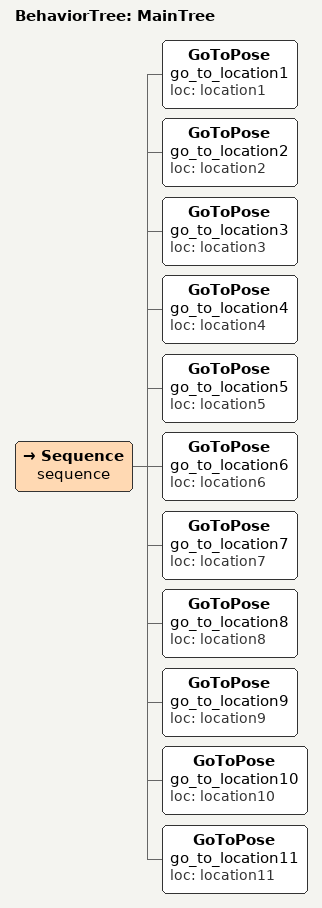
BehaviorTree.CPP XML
<?xml version="1.0"?>
<root main_tree_to_execute = "MainTree">
    <BehaviorTree ID="MainTree">
        <Sequence name="sequence">
            <GoToPose name="go_to_location1" loc="location1"/>
            <GoToPose name="go_to_location2" loc="location2"/>
            <GoToPose name="go_to_location3" loc="location3"/>
            <GoToPose name="go_to_location4" loc="location4"/>
            <GoToPose name="go_to_location5" loc="location5"/>
            <GoToPose name="go_to_location6" loc="location6"/>
            <GoToPose name="go_to_location7" loc="location7"/>
            <GoToPose name="go_to_location8" loc="location8"/>
            <GoToPose name="go_to_location9" loc="location9"/>
            <GoToPose name="go_to_location10" loc="location10"/>
            <GoToPose name="go_to_location11" loc="location11"/>
        </Sequence>
    </BehaviorTree>
</root>
